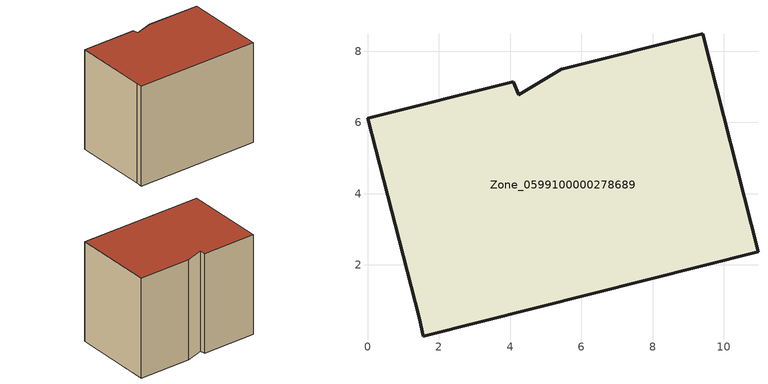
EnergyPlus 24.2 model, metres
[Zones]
Zone_0599100000278689
 floor ground (C_G): 4.25,6.78 5.44,7.49 9.41,8.49 10.96,2.38 1.57,0 1.45,0.52 0,6.12 4.09,7.15 z0
 wall outside (C_F): 5.44,7.49 4.25,6.78 4.09,7.15 0,6.12 1.45,0.52 1.57,0 10.96,2.38 9.41,8.49 5.44,7.49 z0:7.9
 roof outside (C_R): 1.57,0 10.96,2.38 9.41,8.49 5.44,7.49 4.25,6.78 4.09,7.15 0,6.12 1.45,0.52 z7.9
[BUILDING]
Pand.0599100000278689: North Axis=0; Terrain=City; Loads Convergence Tolerance Value=0.04; Temperature Convergence Tolerance Value=0.4; Solar Distribution=FullExterior; Maximum Number of Warmup Days=25; Minimum Number of Warmup Days=1
[Site:Location]
Rotterdam.The.Hague.AP_ZH_NLD Design_Conditions: Latitude=51.96; Longitude=4.45; Time Zone=1; Elevation=-4.5
[SITE:GROUNDTEMPERATURE:BUILDINGSURFACE]
18, 18, 18, 18, 18, 18, 18, 18, 18, 18, 18, 18
[MATERIAL] Thermal Absorptance=0.9; Solar Absorptance=0.7; Visible Absorptance=0.7
Name | Roughness | Thickness | Conductivity | Density | Specific Heat
G.TC.1965-1974 | MediumSmooth | 0.15 | 0.882353 | 540 | 1210
F.TC.1965-1974 | Rough | 0.3 | 0.697674 | 1920 | 840
R.TC.1965-1974 | MediumRough | 0.2 | 0.232558 | 1500 | 1000
[CONSTRUCTION]
C_G: G.TC.1965-1974
C_F: F.TC.1965-1974
C_R: R.TC.1965-1974
[ZONE]
Zone_0599100000278689: Type=1; Multiplier=1; Ceiling Height=Autocalculate; Volume=Autocalculate; Floor Area=autocalculate; Part of Total Floor Area=Yes
[ZONEINFILTRATION:DESIGNFLOWRATE]
Infil_Zone_0599100000278689: Zone or ZoneList or Space or SpaceList=Zone_0599100000278689; Schedule=AlwaysOn; Design Flow Rate Calculation Method=Flow/Area; Flow Rate per Floor Area=0.003; Constant Term Coefficient=1; Temperature Term Coefficient=0; Velocity Term Coefficient=0; Velocity Squared Term Coefficient=0
[HVACTEMPLATE:ZONE:IDEALLOADSAIRSYSTEM]
Zone_0599100000278689: Maximum Heating Supply Air Temperature=50; Minimum Cooling Supply Air Temperature=13; Maximum Heating Supply Air Humidity Ratio=0.0156; Minimum Cooling Supply Air Humidity Ratio=0.0077; Heating Limit=NoLimit; Cooling Limit=NoLimit; Dehumidification Control Type=ConstantSensibleHeatRatio; Cooling Sensible Heat Ratio=0.7; Dehumidification Setpoint=60; Humidification Control Type=None; Humidification Setpoint=30; Outdoor Air Method=None; Outdoor Air Flow Rate per Person=0.00944; Outdoor Air Flow Rate per Zone Floor Area=0; Outdoor Air Flow Rate per Zone=0; Demand Controlled Ventilation Type=None; Outdoor Air Economizer Type=NoEconomizer; Heat Recovery Type=None; Sensible Heat Recovery Effectiveness=0.7; Latent Heat Recovery Effectiveness=0.65
[ZONECONTROL:THERMOSTAT]
ThermostatControl_Zone_0599100000278689: Zone or ZoneList=Zone_0599100000278689; Control Type Schedule=DualSetpointControlType; Control 1=Thermostat_Zone_0599100000278689; Temperature Difference Between Cutout And Setpoint=0
[THERMOSTATSETPOINT:DUALSETPOINT]
Thermostat_Zone_0599100000278689: Heating Setpoint Temperature Schedule=HeatingSetpoint_Zone_0599100000278689; Cooling Setpoint Temperature Schedule=CoolingSetpoint_Zone_0599100000278689
[SCHEDULE:COMPACT]
HeatingSetpoint_Zone_0599100000278689: Through: 12/31, For: AllDays, Until: 24:00, 21
CoolingSetpoint_Zone_0599100000278689: Through: 12/31, For: AllDays, Until: 24:00, 24
DualSetpointControlType: Through: 12/31, For: AllDays, Until: 24:00, 4
AlwaysOn: Through: 12/31, For: AllDays, Until: 24:00, 1
